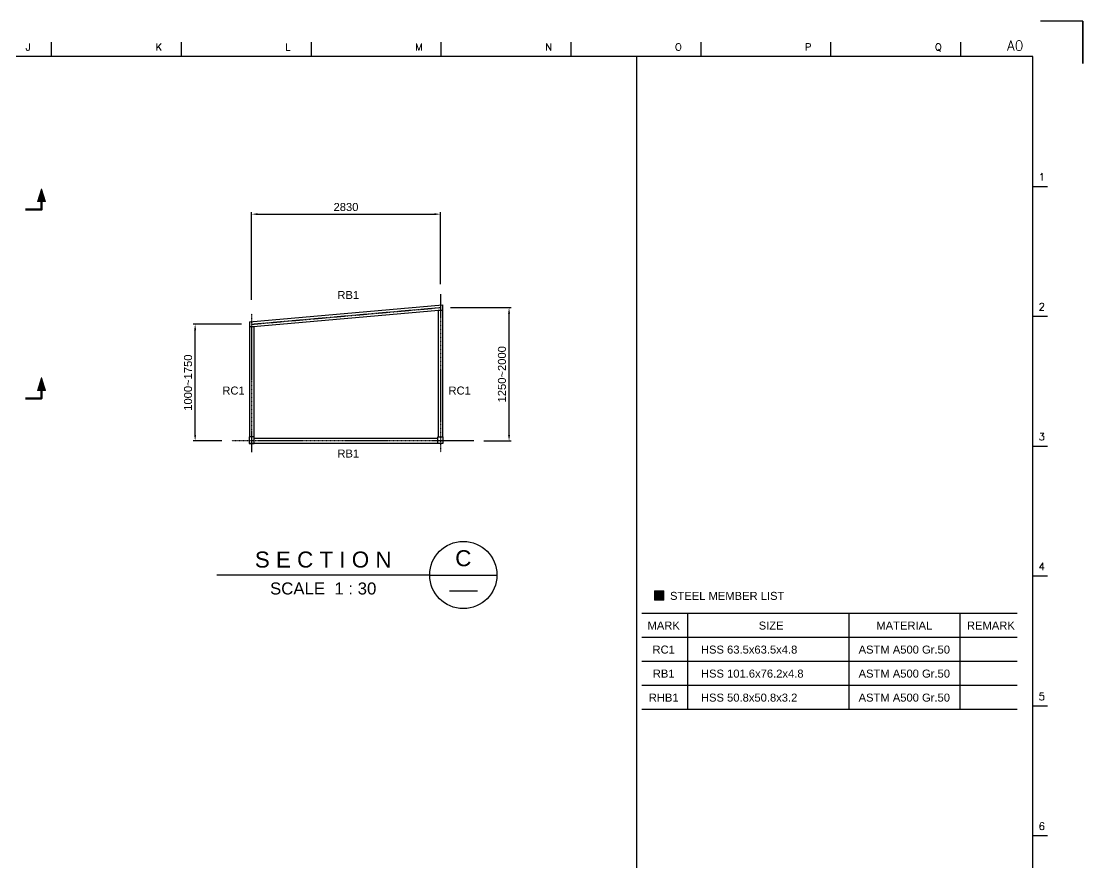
# Model space of a CAD drawing. Header units: millimetres. Extents: x 376548 to 485787, y -156716 to -17718.
# Drawn here: x 469876 to 485787, y -116063 to -103448 of the extents above; entities that cross this region are included whole.
import ezdxf
from ezdxf.enums import TextEntityAlignment as Align

# ---------------------------------------------------------------- set-up
doc = ezdxf.new("R2010")
doc.units = ezdxf.units.MM
doc.header["$LTSCALE"] = 2
doc.linetypes.add('CENTER', pattern=[2, 1.25, -0.25, 0.25, -0.25])
doc.layers.get('Defpoints').update_dxf_attribs({"color": 250})
for name, color, linetype in [('C_BLOCK', 7, 'Continuous'), ('C_CEN', 1, 'CENTER'), ('C_DIM', 7, 'Continuous'), ('C_GIRDER', 2, 'Continuous'), ('C_TEXT_01', 2, 'Continuous'), ('SYM', 7, 'Continuous'), ('TAN-TIT', 30, 'Continuous'), ('TITLE', 7, 'Continuous')]:
    doc.layers.add(name, color=color, linetype=linetype)
doc.layers.add('TEXT', color=3, linetype='Continuous', lineweight=0)
doc.styles.add('Arial', font='arial.ttf')
doc.styles.add('COM', font='COMPLEX', dxfattribs={"height": 5})
doc.dimstyles.new('일반도면_0030', dxfattribs={"dimtxt": 120, "dimasz": 90, "dimexe": 30, "dimexo": 150, "dimgap": 45, "dimtad": 1, "dimdec": 0, "dimzin": 0, "dimdsep": 46, "dimtxsty": 'Arial', "dimcen": -150, "dimclrd": 7, "dimclre": 7, "dimclrt": 2, "dimadec": 8, "dimazin": 0, "dimtfac": 1, "dimtdec": 0, "dimtix": 1, "dimtmove": 2, "dimatfit": 3, "dimfxl": 1, "dimtolj": 1, "dimtzin": 0, "dimarcsym": 0})

# ---------------------------------------------------------------- blocks, each defined once
blk = doc.blocks.new('*D928')
at = {"layer": 'C_DIM', "color": 7, "lineweight": -2}
for p, q in [((473329, -107624), (473329, -106310)), ((473419, -106340), (476069, -106340)), ((476159, -107387), (476159, -106310))]:
    blk.add_line(p, q, dxfattribs=at)
at = {"layer": 'C_DIM', "color": 7}
for points in [[(473419, -106325), (473419, -106355), (473329, -106340)], [(476069, -106325), (476069, -106355), (476159, -106340)]]:
    blk.add_solid(points, dxfattribs=at)
at = {"layer": 'Defpoints', "color": 0}
for p in [(476159, -106340), (476159, -107537), (473329, -107774)]:
    blk.add_point(p, dxfattribs=at)
at = {"layer": 'C_DIM', "color": 2, "insert": (474744, -106233), "char_height": 120, "attachment_point": 5, "style": 'Arial'}
blk.add_mtext('\\A1;2830', dxfattribs=at)
blk = doc.blocks.new('MS')
at = {"layer": 'C_BLOCK', "color": 1, "linetype": 'Continuous', "lineweight": 13}
for p, q in [((-8.67, 3.56), (-7, 8.89)), ((-8.58, 3.62), (-7, 8.68)), ((-8.5, 3.69), (-7, 8.47)), ((-8.41, 3.75), (-7, 8.26)), ((-8.33, 3.81), (-7, 8.06)), ((-8.24, 3.87), (-7, 7.85)), ((-8.16, 3.94), (-7, 7.64)), ((-8.07, 4), (-7, 7.43)), ((-7.99, 4.06), (-7, 7.22)), ((-7.9, 4.12), (-7, 7.01)), ((-7.82, 4.19), (-7, 6.8)), ((-7.73, 4.25), (-7, 6.59)), ((-7.65, 4.31), (-7, 6.39)), ((-7.56, 4.37), (-7, 6.18)), ((-7.48, 4.43), (-7, 5.97)), ((-7.39, 4.5), (-7, 5.76)), ((-7.31, 4.56), (-7, 5.55)), ((-7.22, 4.62), (-7, 5.34)), ((-7.14, 4.68), (-7, 5.13)), ((-6.86, 4.68), (-7.14, 4.68)), ((-7.06, 4.75), (-7, 4.92)), ((-6.94, 4.75), (-7.06, 4.75)), ((-7, 8.89), (-5.33, 3.56)), ((-7, 8.68), (-5.42, 3.62)), ((-7, 8.47), (-5.5, 3.69)), ((-7, 8.26), (-5.59, 3.75)), ((-7, 8.06), (-5.67, 3.81)), ((-7, 7.85), (-5.76, 3.87)), ((-7, 7.64), (-5.84, 3.94)), ((-7, 7.43), (-5.93, 4)), ((-7, 7.22), (-6.01, 4.06)), ((-7, 7.01), (-6.1, 4.12)), ((-7, 6.8), (-6.18, 4.19)), ((-7, 6.59), (-6.27, 4.25)), ((-7, 6.39), (-6.35, 4.31)), ((-7, 6.18), (-6.44, 4.37)), ((-7, 5.97), (-6.52, 4.43)), ((-7, 5.76), (-6.61, 4.5)), ((-7, 5.55), (-6.69, 4.56)), ((-7, 5.34), (-6.78, 4.62)), ((-7, 5.13), (-6.86, 4.68)), ((-7, 4.92), (-6.94, 4.75)), ((-5.33, 3.56), (-8.67, 3.56)), ((-5.42, 3.62), (-8.58, 3.62)), ((-5.5, 3.69), (-8.5, 3.69)), ((-5.59, 3.75), (-8.41, 3.75)), ((-5.67, 3.81), (-8.33, 3.81)), ((-5.76, 3.87), (-8.24, 3.87)), ((-5.84, 3.94), (-8.16, 3.94)), ((-5.93, 4), (-8.07, 4)), ((-6.01, 4.06), (-7.99, 4.06)), ((-6.1, 4.12), (-7.9, 4.12)), ((-6.18, 4.19), (-7.82, 4.19)), ((-6.27, 4.25), (-7.73, 4.25)), ((-6.35, 4.31), (-7.65, 4.31)), ((-6.44, 4.37), (-7.56, 4.37)), ((-6.52, 4.43), (-7.48, 4.43)), ((-6.61, 4.5), (-7.39, 4.5)), ((-6.69, 4.56), (-7.31, 4.56)), ((-6.78, 4.62), (-7.22, 4.62))]:
    blk.add_line(p, q, dxfattribs=at)
at = {"layer": 'C_BLOCK', "color": 3, "linetype": 'Continuous', "lineweight": 70, "flags": 128}
blk.add_lwpolyline([(-7, 3.5), (-7, 0), (0, 0)], dxfattribs=at)
at = {"layer": 'C_BLOCK', "color": 1, "linetype": 'Continuous', "lineweight": 13}
blk.add_3dface([(-8.75, 3.5), (-7, 9.1), (-5.25, 3.5)], dxfattribs=at)
blk = doc.blocks.new('BORDER')
at = {"layer": 'TAN-TIT', "linetype": 'Continuous'}
for p, q in [((23780, 16820), (23356, 16820)), ((23780, 16396), (23780, 16820)), ((23780, 16820), (23780, 16396))]:
    blk.add_line(p, q, dxfattribs=at)
at = {"layer": 'TAN-TIT'}
for p, q in [((13476, 16468), (13476, 16612)), ((14774, 16468), (14774, 16612)), ((16072, 16468), (16072, 16612)), ((17370, 16468), (17370, 16612)), ((18668, 16468), (18668, 16612)), ((19966, 16468), (19966, 16612)), ((21263, 16468), (21263, 16612)), ((22561, 16468), (22561, 16612)), ((23282, 16468), (498, 16468)), ((19324, 4632), (19324, 16468)), ((23282, 352), (23282, 16468)), ((23282, 15170), (23427, 15170)), ((23282, 13872), (23427, 13872)), ((23282, 12574), (23427, 12574)), ((23282, 11277), (23427, 11277)), ((23282, 9979), (23427, 9979)), ((23282, 8681), (23427, 8681))]:
    blk.add_line(p, q, dxfattribs=at)
at = {"layer": 'TAN-TIT', "style": 'COM'}
for s, height, p in [('J', 72.1, (13217, 16526)), ('K', 72.1, (14515, 16526)), ('L', 72.1, (15812, 16526)), ('M', 72.1, (17110, 16526)), ('N', 72.1, (18408, 16526)), ('O', 72.1, (19706, 16526)), ('P', 72.1, (21004, 16526)), ('Q', 72.1, (22302, 16526)), ('A0', 100, (23023, 16526)), ('1', 72.1, (23340, 15228)), ('2', 72.1, (23340, 13930)), ('3', 72.1, (23340, 12632)), ('4', 72.1, (23340, 11334)), ('5', 72.1, (23340, 10036)), ('6', 72.1, (23340, 8739))]:
    blk.add_text(s, height=height, dxfattribs=at).set_placement(p)
blk = doc.blocks.new('*D934')
at = {"layer": 'C_GIRDER', "color": 7, "lineweight": -2}
for p, q in [((473179, -107990), (472453, -107990)), ((472483, -109650), (472483, -108080)), ((472882, -109740), (472453, -109740))]:
    blk.add_line(p, q, dxfattribs=at)
at = {"layer": 'C_GIRDER', "color": 7}
for points in [[(472468, -108080), (472498, -108080), (472483, -107990)], [(472468, -109650), (472498, -109650), (472483, -109740)]]:
    blk.add_solid(points, dxfattribs=at)
at = {"layer": 'Defpoints', "color": 0}
for p in [(472483, -107990), (473329, -107990), (473032, -109740)]:
    blk.add_point(p, dxfattribs=at)
at = {"layer": 'C_GIRDER', "color": 2, "insert": (472377, -108865), "char_height": 120, "attachment_point": 5, "rotation": 90, "style": 'Arial'}
blk.add_mtext('\\A1;1000~1750', dxfattribs=at)
blk = doc.blocks.new('*D935')
at = {"layer": 'C_GIRDER', "color": 7, "lineweight": -2}
for p, q in [((476309, -107740), (477218, -107740)), ((477188, -109650), (477188, -107830)), ((476809, -109740), (477218, -109740))]:
    blk.add_line(p, q, dxfattribs=at)
at = {"layer": 'C_GIRDER', "color": 7}
for points in [[(477173, -107830), (477203, -107830), (477188, -107740)], [(477173, -109650), (477203, -109650), (477188, -109740)]]:
    blk.add_solid(points, dxfattribs=at)
at = {"layer": 'Defpoints', "color": 0}
for p in [(476159, -107740), (477188, -107740), (476659, -109740)]:
    blk.add_point(p, dxfattribs=at)
at = {"layer": 'C_GIRDER', "color": 2, "insert": (477082, -108740), "char_height": 120, "attachment_point": 5, "rotation": 90, "style": 'Arial'}
blk.add_mtext('\\A1;1250~2000', dxfattribs=at)

msp = doc.modelspace()

# ---------------------------------------------------------------- hatches: boundary and pattern name
at = {"layer": 'C_TEXT_01'}
h = msp.add_hatch(color=256, dxfattribs=at)
h.dxf.hatch_style = 1
h.paths.add_polyline_path([(479509.5, -111986.8), (479369.5, -111986.8), (479369.5, -112126.8), (479509.5, -112126.8)])

# ---------------------------------------------------------------- linework, layer by layer
at = {"layer": 'C_CEN'}
for p, q in [((476159.2, -107537.3), (476159.2, -109906.8)), ((473329.2, -107989.7), (476159.2, -107739.7)), ((473329.2, -107832.7), (473329.2, -109906.8)), ((476659.2, -109739.7), (473031.9, -109739.7))]:
    msp.add_line(p, q, dxfattribs=at)
at = {"layer": 'C_GIRDER'}
for p, q in [((473297.4, -107954.2), (476190.9, -107698.6)), ((476190.9, -107698.6), (476190.9, -109676.2)), ((473297.4, -108030.7), (476190.9, -107775.1)), ((476127.4, -107780.7), (476127.4, -109676.2)), ((476127.4, -107780.7), (476190.9, -107780.7)), ((473297.4, -107954.2), (473297.4, -109676.2)), ((473360.9, -108030.7), (473297.4, -108030.7)), ((473360.9, -108025.1), (473360.9, -109676.2)), ((476121.1, -109777.8), (473291.1, -109777.8)), ((476121.1, -109701.6), (473367.3, -109701.6))]:
    msp.add_line(p, q, dxfattribs=at)
for points in [[(473291.1, -109777.8), (473367.3, -109777.8), (473367.3, -109676.2), (473291.1, -109676.2)], [(476197.3, -109777.8), (476121.1, -109777.8), (476121.1, -109676.2), (476197.3, -109676.2)]]:
    msp.add_lwpolyline(points, close=True, dxfattribs=at)
at = {"layer": 'SYM', "color": 7, "linetype": 'Continuous'}
for p, q in [((484802.3, -112326.8), (479178.3, -112326.8)), ((484802.3, -112686.8), (479178.3, -112686.8)), ((484802.3, -113766.8), (479178.3, -113766.8))]:
    msp.add_line(p, q, dxfattribs=at)
at = {"layer": 'SYM', "color": 6, "linetype": 'Continuous'}
for p, q in [((479864.6, -112326.8), (479864.6, -113766.8)), ((482282.3, -112326.8), (482282.3, -113766.8)), ((483942.3, -112326.8), (483942.3, -113766.8)), ((484802.3, -113046.8), (479178.3, -113046.8)), ((484802.3, -113406.8), (479178.3, -113406.8))]:
    msp.add_line(p, q, dxfattribs=at)
at = {"layer": 'TEXT'}
msp.add_lwpolyline([(479369.5, -112126.8), (479509.5, -112126.8), (479509.5, -111986.8), (479369.5, -111986.8)], close=True, dxfattribs=at)
at = {"layer": 'TITLE', "color": 1, "linetype": 'Continuous'}
msp.add_line((475998.3, -111749), (472806.3, -111749), dxfattribs=at)
msp.add_lwpolyline([(475998.3, -111749), (477006.3, -111749)], dxfattribs=at)
at = {"layer": 'TITLE', "color": 2, "linetype": 'Continuous'}
msp.add_lwpolyline([(476295.8, -111988.5), (476714.7, -111988.5)], dxfattribs=at)
at = {"layer": 'TITLE', "color": 1, "linetype": 'Continuous'}
msp.add_circle((476502.3, -111749), 504, dxfattribs=at)

# ---------------------------------------------------------------- block references
at = {"xscale": 1.5, "yscale": 1.5, "zscale": 1.5}
msp.add_blockref('BORDER', (450117.2, -128677.6), dxfattribs=at)
at = {"layer": 'C_BLOCK', "color": 7, "linetype": 'Continuous', "lineweight": 0, "xscale": -34.28571428571428, "yscale": 34.28571428571428, "zscale": 34.28571428571428}
for p in [(469941.9, -106272.1), (469941.9, -109102.1)]:
    msp.add_blockref('MS', p, dxfattribs=at)

# ---------------------------------------------------------------- texts
at = {"layer": 'C_TEXT_01', "style": 'Arial'}
for s, p in [('RB1', (474615.1, -107611.8)), ('RC1', (472890.6, -109043.7)), ('RC1', (476280, -109043.7)), ('RB1', (474615.1, -109988)), ('STEEL MEMBER LIST', (479600.5, -112121.7))]:
    msp.add_text(s, height=120, dxfattribs=at).set_placement(p)
for s, p in [('MARK', (479505.7, -112506.8)), ('SIZE', (481116, -112506.8)), ('MATERIAL', (483112.3, -112506.8)), ('REMARK', (484410.1, -112506.8)), ('RC1', (479505.7, -112866.8)), ('ASTM A500 Gr.50', (483112.3, -112866.8)), ('RB1', (479505.7, -113226.8)), ('ASTM A500 Gr.50', (483112.3, -113226.8)), ('RHB1', (479505.7, -113586.8)), ('ASTM A500 Gr.50', (483112.3, -113586.8))]:
    msp.add_text(s, height=120, dxfattribs=at).set_placement(p, align=Align.MIDDLE_CENTER)
for s, p in [('HSS 63.5x63.5x4.8', (480064.6, -112866.8)), ('HSS 101.6x76.2x4.8', (480064.6, -113226.8)), ('HSS 50.8x50.8x3.2', (480064.6, -113586.8))]:
    msp.add_text(s, height=120, dxfattribs=at).set_placement(p, align=Align.MIDDLE_LEFT)
at = {"layer": 'TITLE', "color": 2, "ltscale": 10, "style": 'Arial'}
msp.add_text('C', height=240, dxfattribs=at).set_placement((476502.3, -111497), align=Align.MIDDLE)
at = {"layer": 'TITLE', "color": 3, "ltscale": 10, "style": 'Arial'}
msp.add_text('S E C T I O N', height=240, dxfattribs=at).set_placement((474402.3, -111637), align=Align.CENTER)
at = {"layer": 'TITLE', "color": 2, "linetype": 'Continuous', "style": 'Arial'}
msp.add_text('SCALE  1 : 30', height=180, dxfattribs=at).set_placement((474402.4, -111861), align=Align.TOP_CENTER)

# ---------------------------------------------------------------- dimensions: what is measured, and where the dimension line sits
at = {"layer": 'C_DIM'}
dim = msp.add_linear_dim(base=(476159.2, -106339.7), p1=(473329.2, -107773.8), p2=(476159.2, -107537.3), dimstyle='일반도면_0030', dxfattribs=at)
dim.commit()
dim.dimension.update_dxf_attribs({"geometry": '*D928', "text_midpoint": (474744.2, -106233.4)})
at = {"layer": 'C_GIRDER'}
for base, p1, p2, text, picture, middle in [((477187.9, -107739.7), (476659.2, -109739.7), (476159.2, -107739.7), '1250~<>', '*D935', (477081.6, -108739.7)), ((472483.2, -107989.7), (473031.9, -109739.7), (473329.2, -107989.7), '1000~<>', '*D934', (472376.9, -108864.7))]:
    dim = msp.add_linear_dim(base=base, p1=p1, p2=p2, angle=90, text=text, dimstyle='일반도면_0030', dxfattribs=at)
    dim.commit()
    dim.dimension.update_dxf_attribs({"geometry": picture, "text_midpoint": middle})

doc.saveas('drawing.dxf')
